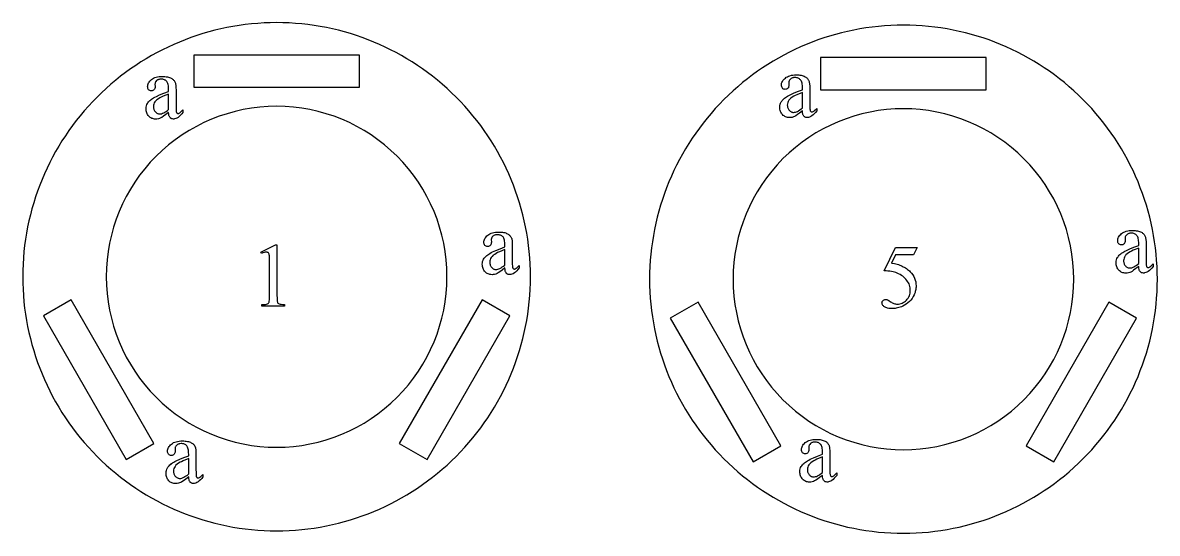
# Model space of a CAD drawing. Extents: x 6 to 600, y -207 to 349.
# Drawn here: x 8.3 to 114.5, y 221.9 to 269.6 of the extents above; entities that cross this region are included whole.
import ezdxf

# ---------------------------------------------------------------- set-up
doc = ezdxf.new("R2010")
doc.units = 0
doc.header["$MEASUREMENT"] = 0
for name, color, linetype in [('EXT', 1, 'CONTINUOUS'), ('INT', 5, 'CONTINUOUS'), ('POCKET_2_5MM', 3, 'CONTINUOUS'), ('TEXT', 18, 'CONTINUOUS')]:
    doc.layers.add(name, color=color, linetype=linetype)

msp = doc.modelspace()

# ---------------------------------------------------------------- linework, layer by layer
at = {"layer": 'EXT'}
for points in [[(32.07, 269.6, 0.414214), (8.32, 245.85, 0.414214), (32.07, 222.1, 0.414214), (55.82, 245.85, 0.414214)], [(90.71, 269.37, 0.414214), (66.96, 245.62, 0.414214), (90.71, 221.87, 0.414214), (114.46, 245.62, 0.414214)]]:
    msp.add_lwpolyline(points, format="xyb", close=True, dxfattribs=at)
at = {"layer": 'INT'}
for points in [[(32.07, 261.78, 0.414214), (16.13, 245.85, 0.414214), (32.07, 229.91, 0.414214), (48.01, 245.85, 0.414214)], [(90.71, 261.55, 0.414214), (74.77, 245.62, 0.414214), (90.71, 229.68, 0.414214), (106.64, 245.62, 0.414214)]]:
    msp.add_lwpolyline(points, format="xyb", close=True, dxfattribs=at)
at = {"layer": 'POCKET_2_5MM'}
for points in [[(24.32, 263.56), (39.82, 263.56), (39.82, 266.56), (24.32, 266.56)], [(82.96, 263.33), (98.46, 263.33), (98.46, 266.33), (82.96, 266.33)], [(20.6, 230.27), (12.85, 243.7), (10.25, 242.2), (18, 228.77)], [(51.29, 243.7), (43.54, 230.27), (46.14, 228.77), (53.89, 242.2)], [(79.24, 230.04), (71.49, 243.47), (68.89, 241.97), (76.64, 228.54)], [(109.93, 243.47), (102.18, 230.04), (104.77, 228.54), (112.52, 241.97)]]:
    msp.add_lwpolyline(points, close=True, dxfattribs=at)
at = {"layer": 'TEXT'}
for points in [[(21.97, 261.21), (21.71, 261.01), (21.49, 260.86), (21.34, 260.75), (21.24, 260.69), (21.12, 260.65), (21.01, 260.61), (20.88, 260.59), (20.76, 260.59), (20.66, 260.59), (20.57, 260.6), (20.48, 260.63), (20.4, 260.65), (20.32, 260.69), (20.25, 260.74), (20.18, 260.79), (20.11, 260.86), (20.05, 260.93), (20, 261), (19.95, 261.08), (19.92, 261.17), (19.89, 261.26), (19.87, 261.36), (19.86, 261.46), (19.86, 261.57), (19.86, 261.7), (19.89, 261.83), (19.93, 261.94), (19.98, 262.05), (20.03, 262.12), (20.08, 262.19), (20.14, 262.25), (20.21, 262.32), (20.29, 262.39), (20.38, 262.45), (20.47, 262.52), (20.57, 262.58), (20.68, 262.64), (20.82, 262.71), (21.13, 262.85), (21.52, 263.01), (21.97, 263.18), (21.97, 263.33), (21.97, 263.47), (21.96, 263.6), (21.95, 263.71), (21.93, 263.81), (21.9, 263.9), (21.87, 263.99), (21.83, 264.05), (21.79, 264.11), (21.74, 264.16), (21.69, 264.21), (21.63, 264.24), (21.57, 264.27), (21.5, 264.3), (21.43, 264.31), (21.35, 264.32), (21.27, 264.32), (21.14, 264.32), (21.08, 264.3), (21.03, 264.29), (20.98, 264.27), (20.93, 264.25), (20.89, 264.22), (20.85, 264.18), (20.78, 264.11), (20.75, 264.07), (20.73, 264.03), (20.72, 263.99), (20.7, 263.95), (20.7, 263.91), (20.69, 263.86), (20.7, 263.62), (20.7, 263.53), (20.68, 263.45), (20.65, 263.38), (20.6, 263.33), (20.55, 263.28), (20.49, 263.25), (20.42, 263.23), (20.35, 263.22), (20.28, 263.23), (20.21, 263.25), (20.15, 263.28), (20.1, 263.33), (20.06, 263.39), (20.02, 263.46), (20.01, 263.54), (20, 263.62), (20.01, 263.71), (20.02, 263.8), (20.05, 263.88), (20.09, 263.97), (20.14, 264.05), (20.21, 264.13), (20.28, 264.2), (20.37, 264.28), (20.46, 264.35), (20.57, 264.41), (20.68, 264.46), (20.8, 264.5), (20.94, 264.54), (21.08, 264.56), (21.23, 264.57), (21.39, 264.58), (21.51, 264.58), (21.63, 264.57), (21.74, 264.55), (21.85, 264.54), (21.95, 264.51), (22.05, 264.48), (22.14, 264.45), (22.22, 264.41), (22.28, 264.37), (22.33, 264.33), (22.39, 264.29), (22.43, 264.24), (22.48, 264.19), (22.51, 264.13), (22.55, 264.07), (22.58, 264.01), (22.6, 263.95), (22.61, 263.89), (22.64, 263.73), (22.65, 263.53), (22.66, 263.28), (22.66, 261.99), (22.66, 261.55), (22.67, 261.41), (22.68, 261.32), (22.69, 261.26), (22.7, 261.22), (22.72, 261.18), (22.74, 261.16), (22.77, 261.14), (22.8, 261.12), (22.82, 261.12), (22.85, 261.11), (22.92, 261.12), (22.97, 261.14), (23.02, 261.18), (23.1, 261.25), (23.31, 261.45), (23.31, 261.21), (23.19, 261.07), (23.08, 260.94), (22.96, 260.83), (22.85, 260.75), (22.74, 260.68), (22.63, 260.63), (22.53, 260.6), (22.47, 260.59), (22.42, 260.59), (22.32, 260.6), (22.28, 260.61), (22.24, 260.63), (22.2, 260.65), (22.16, 260.67), (22.13, 260.7), (22.1, 260.73), (22.07, 260.77), (22.04, 260.82), (22.02, 260.87), (22, 260.92), (21.98, 261.06)], [(81.26, 261.35), (81, 261.15), (80.79, 261), (80.63, 260.89), (80.53, 260.83), (80.41, 260.79), (80.3, 260.75), (80.17, 260.73), (80.05, 260.73), (79.95, 260.73), (79.86, 260.75), (79.77, 260.77), (79.69, 260.8), (79.61, 260.83), (79.54, 260.88), (79.47, 260.93), (79.4, 261), (79.34, 261.07), (79.29, 261.14), (79.25, 261.22), (79.21, 261.31), (79.18, 261.4), (79.16, 261.5), (79.15, 261.6), (79.15, 261.71), (79.15, 261.84), (79.18, 261.97), (79.22, 262.08), (79.27, 262.19), (79.32, 262.26), (79.37, 262.33), (79.43, 262.4), (79.5, 262.46), (79.58, 262.53), (79.67, 262.59), (79.76, 262.66), (79.86, 262.72), (79.98, 262.78), (80.11, 262.85), (80.42, 263), (80.81, 263.15), (81.26, 263.33), (81.26, 263.47), (81.26, 263.61), (81.25, 263.74), (81.24, 263.85), (81.22, 263.95), (81.19, 264.05), (81.16, 264.13), (81.12, 264.2), (81.08, 264.25), (81.03, 264.3), (80.98, 264.35), (80.92, 264.38), (80.86, 264.41), (80.79, 264.44), (80.72, 264.45), (80.64, 264.46), (80.56, 264.47), (80.43, 264.46), (80.38, 264.45), (80.32, 264.43), (80.27, 264.41), (80.22, 264.39), (80.18, 264.36), (80.14, 264.32), (80.07, 264.25), (80.05, 264.21), (80.02, 264.17), (80.01, 264.13), (79.99, 264.09), (79.99, 264.05), (79.98, 264), (79.99, 263.76), (79.99, 263.67), (79.97, 263.59), (79.94, 263.52), (79.89, 263.47), (79.84, 263.42), (79.78, 263.39), (79.71, 263.37), (79.64, 263.36), (79.57, 263.37), (79.5, 263.39), (79.44, 263.42), (79.39, 263.47), (79.35, 263.53), (79.32, 263.6), (79.3, 263.68), (79.29, 263.76), (79.3, 263.85), (79.31, 263.94), (79.34, 264.02), (79.38, 264.11), (79.43, 264.19), (79.5, 264.27), (79.57, 264.34), (79.66, 264.42), (79.75, 264.49), (79.86, 264.55), (79.97, 264.6), (80.09, 264.64), (80.23, 264.68), (80.37, 264.7), (80.52, 264.71), (80.68, 264.72), (80.8, 264.72), (80.92, 264.71), (81.03, 264.69), (81.14, 264.68), (81.24, 264.65), (81.34, 264.62), (81.43, 264.59), (81.51, 264.55), (81.57, 264.51), (81.62, 264.48), (81.68, 264.43), (81.72, 264.38), (81.77, 264.33), (81.81, 264.27), (81.84, 264.21), (81.87, 264.15), (81.89, 264.1), (81.9, 264.03), (81.93, 263.87), (81.94, 263.67), (81.95, 263.42), (81.95, 262.13), (81.95, 261.69), (81.96, 261.55), (81.97, 261.46), (81.98, 261.4), (81.99, 261.36), (82.01, 261.32), (82.04, 261.3), (82.06, 261.28), (82.09, 261.27), (82.11, 261.26), (82.14, 261.26), (82.21, 261.26), (82.26, 261.28), (82.31, 261.32), (82.39, 261.39), (82.6, 261.59), (82.6, 261.35), (82.48, 261.21), (82.37, 261.08), (82.25, 260.98), (82.14, 260.89), (82.03, 260.82), (81.92, 260.77), (81.82, 260.74), (81.76, 260.73), (81.71, 260.73), (81.61, 260.74), (81.57, 260.75), (81.53, 260.77), (81.49, 260.79), (81.45, 260.81), (81.42, 260.84), (81.39, 260.87), (81.36, 260.91), (81.33, 260.96), (81.31, 261.01), (81.29, 261.06), (81.27, 261.2)], [(21.97, 261.48), (21.97, 262.93), (21.46, 262.72), (21.28, 262.64), (21.16, 262.58), (21.01, 262.49), (20.88, 262.39), (20.78, 262.3), (20.73, 262.25), (20.69, 262.2), (20.63, 262.09), (20.59, 261.99), (20.56, 261.88), (20.55, 261.76), (20.56, 261.69), (20.56, 261.62), (20.58, 261.55), (20.6, 261.49), (20.62, 261.43), (20.65, 261.37), (20.69, 261.32), (20.73, 261.27), (20.78, 261.22), (20.82, 261.18), (20.87, 261.15), (20.92, 261.12), (20.97, 261.1), (21.03, 261.08), (21.08, 261.07), (21.14, 261.07), (21.22, 261.07), (21.31, 261.09), (21.41, 261.13), (21.51, 261.17), (21.61, 261.23), (21.73, 261.3), (21.85, 261.39)], [(81.26, 261.62), (81.26, 263.07), (80.75, 262.86), (80.57, 262.78), (80.45, 262.72), (80.3, 262.63), (80.17, 262.53), (80.07, 262.44), (80.02, 262.39), (79.98, 262.34), (79.92, 262.24), (79.88, 262.13), (79.85, 262.02), (79.84, 261.9), (79.85, 261.83), (79.85, 261.76), (79.87, 261.69), (79.89, 261.63), (79.91, 261.57), (79.94, 261.51), (79.98, 261.46), (80.02, 261.41), (80.07, 261.36), (80.11, 261.32), (80.16, 261.29), (80.21, 261.26), (80.27, 261.24), (80.32, 261.22), (80.37, 261.21), (80.43, 261.21), (80.51, 261.22), (80.6, 261.24), (80.7, 261.27), (80.8, 261.31), (80.9, 261.37), (81.02, 261.44), (81.14, 261.53)], [(53.43, 246.67), (53.16, 246.47), (52.95, 246.31), (52.8, 246.21), (52.7, 246.15), (52.58, 246.1), (52.46, 246.07), (52.34, 246.05), (52.22, 246.04), (52.12, 246.05), (52.03, 246.06), (51.94, 246.08), (51.86, 246.11), (51.78, 246.15), (51.71, 246.19), (51.63, 246.25), (51.57, 246.31), (51.51, 246.38), (51.46, 246.46), (51.41, 246.54), (51.38, 246.62), (51.35, 246.72), (51.33, 246.81), (51.32, 246.91), (51.31, 247.02), (51.32, 247.16), (51.34, 247.28), (51.38, 247.4), (51.44, 247.5), (51.48, 247.57), (51.54, 247.64), (51.6, 247.71), (51.67, 247.78), (51.75, 247.84), (51.83, 247.91), (51.93, 247.97), (52.03, 248.03), (52.14, 248.1), (52.27, 248.17), (52.59, 248.31), (52.97, 248.47), (53.43, 248.64), (53.43, 248.79), (53.43, 248.93), (53.42, 249.05), (53.4, 249.17), (53.38, 249.27), (53.36, 249.36), (53.33, 249.44), (53.29, 249.51), (53.25, 249.57), (53.2, 249.62), (53.15, 249.66), (53.09, 249.7), (53.03, 249.73), (52.96, 249.75), (52.89, 249.77), (52.81, 249.78), (52.72, 249.78), (52.6, 249.77), (52.54, 249.76), (52.49, 249.75), (52.44, 249.73), (52.39, 249.7), (52.35, 249.67), (52.31, 249.64), (52.24, 249.57), (52.21, 249.53), (52.19, 249.49), (52.17, 249.45), (52.16, 249.4), (52.15, 249.36), (52.15, 249.32), (52.16, 249.08), (52.15, 248.99), (52.14, 248.91), (52.11, 248.84), (52.06, 248.78), (52.01, 248.74), (51.95, 248.7), (51.88, 248.68), (51.81, 248.68), (51.73, 248.68), (51.67, 248.7), (51.61, 248.74), (51.56, 248.78), (51.51, 248.84), (51.48, 248.91), (51.46, 248.99), (51.46, 249.08), (51.46, 249.17), (51.48, 249.25), (51.51, 249.34), (51.55, 249.42), (51.6, 249.5), (51.66, 249.58), (51.74, 249.66), (51.82, 249.73), (51.92, 249.8), (52.02, 249.87), (52.14, 249.92), (52.26, 249.96), (52.4, 249.99), (52.54, 250.01), (52.69, 250.03), (52.85, 250.03), (52.97, 250.03), (53.09, 250.02), (53.2, 250.01), (53.31, 249.99), (53.41, 249.97), (53.5, 249.94), (53.59, 249.9), (53.68, 249.86), (53.74, 249.83), (53.79, 249.79), (53.84, 249.75), (53.89, 249.7), (53.93, 249.65), (53.97, 249.59), (54.01, 249.53), (54.04, 249.46), (54.06, 249.41), (54.07, 249.35), (54.1, 249.19), (54.11, 248.98), (54.11, 248.73), (54.11, 247.44), (54.12, 247), (54.13, 246.86), (54.13, 246.78), (54.15, 246.72), (54.16, 246.67), (54.18, 246.64), (54.2, 246.61), (54.23, 246.59), (54.25, 246.58), (54.28, 246.57), (54.31, 246.57), (54.38, 246.58), (54.43, 246.6), (54.48, 246.64), (54.56, 246.7), (54.76, 246.9), (54.76, 246.67), (54.65, 246.52), (54.54, 246.4), (54.42, 246.29), (54.31, 246.2), (54.2, 246.13), (54.09, 246.09), (53.98, 246.06), (53.93, 246.05), (53.88, 246.05), (53.78, 246.06), (53.74, 246.07), (53.69, 246.08), (53.66, 246.1), (53.62, 246.13), (53.59, 246.16), (53.55, 246.19), (53.53, 246.23), (53.5, 246.27), (53.48, 246.32), (53.46, 246.38), (53.44, 246.51)], [(112.72, 246.81), (112.45, 246.61), (112.24, 246.45), (112.09, 246.35), (111.99, 246.29), (111.87, 246.24), (111.75, 246.21), (111.63, 246.19), (111.51, 246.18), (111.41, 246.19), (111.32, 246.2), (111.23, 246.22), (111.15, 246.25), (111.07, 246.29), (111, 246.34), (110.93, 246.39), (110.86, 246.45), (110.8, 246.52), (110.75, 246.6), (110.7, 246.68), (110.67, 246.77), (110.64, 246.86), (110.62, 246.95), (110.61, 247.06), (110.6, 247.16), (110.61, 247.3), (110.64, 247.42), (110.67, 247.54), (110.73, 247.64), (110.78, 247.71), (110.83, 247.78), (110.89, 247.85), (110.96, 247.92), (111.04, 247.98), (111.12, 248.05), (111.22, 248.11), (111.32, 248.18), (111.43, 248.24), (111.57, 248.31), (111.88, 248.45), (112.27, 248.61), (112.72, 248.78), (112.72, 248.93), (112.72, 249.07), (112.71, 249.19), (112.69, 249.31), (112.67, 249.41), (112.65, 249.5), (112.62, 249.58), (112.58, 249.65), (112.54, 249.71), (112.49, 249.76), (112.44, 249.8), (112.38, 249.84), (112.32, 249.87), (112.25, 249.89), (112.18, 249.91), (112.1, 249.92), (112.01, 249.92), (111.89, 249.91), (111.83, 249.9), (111.78, 249.89), (111.73, 249.87), (111.68, 249.84), (111.64, 249.81), (111.6, 249.78), (111.53, 249.71), (111.5, 249.67), (111.48, 249.63), (111.46, 249.59), (111.45, 249.55), (111.44, 249.5), (111.44, 249.46), (111.45, 249.22), (111.44, 249.13), (111.43, 249.05), (111.4, 248.98), (111.35, 248.92), (111.3, 248.88), (111.24, 248.84), (111.17, 248.82), (111.1, 248.82), (111.02, 248.82), (110.96, 248.85), (110.9, 248.88), (110.85, 248.93), (110.8, 248.98), (110.77, 249.05), (110.76, 249.13), (110.75, 249.22), (110.76, 249.31), (110.77, 249.4), (110.8, 249.48), (110.84, 249.56), (110.89, 249.64), (110.95, 249.72), (111.03, 249.8), (111.11, 249.88), (111.21, 249.95), (111.32, 250.01), (111.43, 250.06), (111.55, 250.1), (111.69, 250.13), (111.83, 250.16), (111.98, 250.17), (112.14, 250.17), (112.26, 250.17), (112.38, 250.16), (112.49, 250.15), (112.6, 250.13), (112.7, 250.11), (112.8, 250.08), (112.88, 250.04), (112.97, 250), (113.03, 249.97), (113.08, 249.93), (113.13, 249.89), (113.18, 249.84), (113.22, 249.79), (113.26, 249.73), (113.3, 249.67), (113.33, 249.6), (113.35, 249.55), (113.36, 249.49), (113.39, 249.33), (113.4, 249.12), (113.4, 248.87), (113.4, 247.58), (113.41, 247.14), (113.42, 247), (113.42, 246.92), (113.44, 246.86), (113.45, 246.81), (113.47, 246.78), (113.49, 246.75), (113.52, 246.73), (113.54, 246.72), (113.57, 246.71), (113.6, 246.71), (113.67, 246.72), (113.72, 246.74), (113.77, 246.78), (113.85, 246.84), (114.06, 247.04), (114.06, 246.81), (113.94, 246.66), (113.83, 246.54), (113.71, 246.43), (113.6, 246.34), (113.49, 246.28), (113.38, 246.23), (113.27, 246.2), (113.22, 246.19), (113.17, 246.19), (113.07, 246.2), (113.03, 246.21), (112.99, 246.22), (112.95, 246.24), (112.91, 246.27), (112.88, 246.3), (112.84, 246.33), (112.82, 246.37), (112.79, 246.41), (112.77, 246.46), (112.75, 246.52), (112.73, 246.65)], [(30.6, 248.16), (31.97, 248.83), (32.1, 248.83), (32.1, 244.08), (32.11, 243.87), (32.11, 243.7), (32.13, 243.57), (32.14, 243.49), (32.17, 243.44), (32.2, 243.39), (32.25, 243.35), (32.31, 243.31), (32.39, 243.29), (32.5, 243.27), (32.64, 243.25), (32.81, 243.24), (32.81, 243.09), (30.7, 243.09), (30.7, 243.24), (30.88, 243.25), (31.03, 243.26), (31.14, 243.29), (31.21, 243.31), (31.27, 243.34), (31.31, 243.38), (31.35, 243.43), (31.37, 243.47), (31.39, 243.55), (31.41, 243.68), (31.42, 243.85), (31.42, 244.08), (31.42, 247.12), (31.42, 247.4), (31.41, 247.62), (31.4, 247.79), (31.38, 247.91), (31.36, 247.97), (31.34, 248.02), (31.31, 248.07), (31.27, 248.1), (31.23, 248.13), (31.19, 248.15), (31.14, 248.16), (31.09, 248.16), (31, 248.16), (30.9, 248.13), (30.79, 248.09), (30.66, 248.03)], [(53.43, 246.94), (53.43, 248.39), (52.91, 248.17), (52.74, 248.1), (52.62, 248.03), (52.47, 247.94), (52.34, 247.85), (52.23, 247.75), (52.19, 247.7), (52.15, 247.65), (52.09, 247.55), (52.05, 247.44), (52.02, 247.33), (52.01, 247.22), (52.01, 247.14), (52.02, 247.07), (52.04, 247.01), (52.06, 246.94), (52.08, 246.88), (52.11, 246.83), (52.15, 246.77), (52.19, 246.72), (52.23, 246.68), (52.28, 246.64), (52.33, 246.6), (52.38, 246.57), (52.43, 246.55), (52.49, 246.54), (52.54, 246.53), (52.6, 246.52), (52.68, 246.53), (52.77, 246.55), (52.86, 246.58), (52.96, 246.63), (53.07, 246.69), (53.18, 246.76), (53.3, 246.84)], [(91.98, 248.59), (91.66, 247.89), (89.97, 247.89), (89.6, 247.13), (89.87, 247.08), (90.12, 247.02), (90.24, 246.98), (90.36, 246.94), (90.47, 246.9), (90.58, 246.85), (90.69, 246.79), (90.79, 246.74), (90.89, 246.68), (90.99, 246.61), (91.08, 246.54), (91.17, 246.47), (91.26, 246.4), (91.34, 246.32), (91.47, 246.17), (91.58, 246.02), (91.68, 245.86), (91.75, 245.7), (91.81, 245.53), (91.86, 245.36), (91.88, 245.18), (91.89, 244.99), (91.89, 244.88), (91.88, 244.77), (91.87, 244.66), (91.85, 244.56), (91.82, 244.46), (91.79, 244.36), (91.75, 244.26), (91.71, 244.17), (91.62, 243.99), (91.51, 243.82), (91.39, 243.66), (91.26, 243.52), (91.12, 243.4), (90.97, 243.28), (90.81, 243.18), (90.65, 243.1), (90.53, 243.04), (90.41, 243), (90.29, 242.96), (90.16, 242.93), (90.04, 242.9), (89.92, 242.88), (89.79, 242.87), (89.67, 242.87), (89.55, 242.87), (89.43, 242.88), (89.33, 242.89), (89.23, 242.91), (89.14, 242.94), (89.07, 242.97), (88.99, 243), (88.93, 243.04), (88.88, 243.08), (88.83, 243.13), (88.79, 243.17), (88.76, 243.22), (88.73, 243.27), (88.72, 243.32), (88.71, 243.37), (88.7, 243.42), (88.71, 243.48), (88.73, 243.53), (88.76, 243.58), (88.8, 243.63), (88.85, 243.66), (88.91, 243.69), (88.97, 243.71), (89.04, 243.71), (89.14, 243.71), (89.19, 243.7), (89.23, 243.68), (89.34, 243.62), (89.5, 243.51), (89.58, 243.46), (89.66, 243.42), (89.74, 243.38), (89.82, 243.35), (89.9, 243.33), (89.97, 243.31), (90.05, 243.3), (90.13, 243.3), (90.25, 243.3), (90.37, 243.32), (90.48, 243.35), (90.59, 243.39), (90.69, 243.44), (90.8, 243.5), (90.89, 243.58), (90.99, 243.66), (91.07, 243.76), (91.15, 243.86), (91.21, 243.96), (91.26, 244.07), (91.3, 244.18), (91.33, 244.3), (91.35, 244.43), (91.35, 244.56), (91.35, 244.68), (91.33, 244.81), (91.31, 244.93), (91.27, 245.05), (91.23, 245.17), (91.17, 245.28), (91.1, 245.4), (91.03, 245.51), (90.94, 245.62), (90.85, 245.72), (90.74, 245.81), (90.64, 245.9), (90.52, 245.98), (90.39, 246.06), (90.26, 246.13), (90.12, 246.19), (90, 246.24), (89.87, 246.27), (89.74, 246.31), (89.59, 246.34), (89.43, 246.36), (89.26, 246.38), (89.08, 246.4), (88.89, 246.41), (89.97, 248.59)], [(112.72, 247.08), (112.72, 248.53), (112.2, 248.32), (112.03, 248.24), (111.91, 248.18), (111.76, 248.08), (111.63, 247.99), (111.52, 247.89), (111.48, 247.84), (111.44, 247.79), (111.38, 247.69), (111.34, 247.59), (111.31, 247.47), (111.3, 247.36), (111.3, 247.28), (111.31, 247.21), (111.33, 247.15), (111.35, 247.08), (111.37, 247.02), (111.4, 246.97), (111.44, 246.91), (111.48, 246.86), (111.52, 246.82), (111.57, 246.78), (111.62, 246.74), (111.67, 246.71), (111.72, 246.69), (111.78, 246.68), (111.83, 246.67), (111.89, 246.67), (111.97, 246.67), (112.06, 246.69), (112.15, 246.72), (112.26, 246.77), (112.36, 246.83), (112.47, 246.9), (112.59, 246.98)], [(23.85, 227.14), (23.58, 226.94), (23.37, 226.78), (23.21, 226.68), (23.11, 226.62), (23, 226.57), (22.88, 226.54), (22.76, 226.52), (22.63, 226.51), (22.54, 226.52), (22.45, 226.53), (22.36, 226.55), (22.28, 226.58), (22.2, 226.62), (22.12, 226.66), (22.05, 226.72), (21.99, 226.78), (21.93, 226.85), (21.87, 226.93), (21.83, 227.01), (21.79, 227.09), (21.77, 227.19), (21.75, 227.28), (21.73, 227.38), (21.73, 227.49), (21.74, 227.63), (21.76, 227.75), (21.8, 227.87), (21.85, 227.97), (21.9, 228.04), (21.96, 228.11), (22.02, 228.18), (22.09, 228.25), (22.17, 228.31), (22.25, 228.38), (22.34, 228.44), (22.45, 228.5), (22.56, 228.57), (22.69, 228.63), (23.01, 228.78), (23.39, 228.94), (23.85, 229.11), (23.85, 229.26), (23.84, 229.4), (23.83, 229.52), (23.82, 229.63), (23.8, 229.74), (23.78, 229.83), (23.74, 229.91), (23.71, 229.98), (23.67, 230.04), (23.62, 230.09), (23.57, 230.13), (23.51, 230.17), (23.44, 230.2), (23.38, 230.22), (23.3, 230.24), (23.22, 230.25), (23.14, 230.25), (23.02, 230.24), (22.96, 230.23), (22.91, 230.21), (22.86, 230.2), (22.81, 230.17), (22.77, 230.14), (22.73, 230.11), (22.66, 230.04), (22.63, 230), (22.61, 229.96), (22.59, 229.92), (22.58, 229.87), (22.57, 229.83), (22.57, 229.79), (22.58, 229.55), (22.57, 229.46), (22.55, 229.38), (22.52, 229.31), (22.48, 229.25), (22.43, 229.21), (22.37, 229.17), (22.3, 229.15), (22.22, 229.15), (22.15, 229.15), (22.08, 229.17), (22.03, 229.21), (21.97, 229.25), (21.93, 229.31), (21.9, 229.38), (21.88, 229.46), (21.88, 229.55), (21.88, 229.64), (21.9, 229.72), (21.93, 229.81), (21.97, 229.89), (22.02, 229.97), (22.08, 230.05), (22.16, 230.13), (22.24, 230.2), (22.34, 230.27), (22.44, 230.34), (22.56, 230.39), (22.68, 230.43), (22.81, 230.46), (22.95, 230.48), (23.1, 230.5), (23.27, 230.5), (23.39, 230.5), (23.51, 230.49), (23.62, 230.48), (23.73, 230.46), (23.83, 230.44), (23.92, 230.41), (24.01, 230.37), (24.09, 230.33), (24.15, 230.3), (24.21, 230.26), (24.26, 230.22), (24.31, 230.17), (24.35, 230.12), (24.39, 230.06), (24.42, 230), (24.46, 229.93), (24.47, 229.88), (24.49, 229.82), (24.51, 229.66), (24.53, 229.45), (24.53, 229.2), (24.53, 227.91), (24.54, 227.47), (24.54, 227.33), (24.55, 227.24), (24.56, 227.19), (24.58, 227.14), (24.6, 227.11), (24.62, 227.08), (24.64, 227.06), (24.67, 227.05), (24.7, 227.04), (24.73, 227.04), (24.79, 227.05), (24.85, 227.07), (24.9, 227.11), (24.97, 227.17), (25.18, 227.37), (25.18, 227.14), (25.07, 226.99), (24.95, 226.87), (24.84, 226.76), (24.73, 226.67), (24.62, 226.6), (24.51, 226.56), (24.4, 226.53), (24.35, 226.52), (24.29, 226.52), (24.2, 226.53), (24.15, 226.54), (24.11, 226.55), (24.07, 226.57), (24.04, 226.6), (24, 226.62), (23.97, 226.66), (23.94, 226.7), (23.92, 226.74), (23.9, 226.79), (23.88, 226.85), (23.86, 226.98)], [(83.14, 227.28), (82.87, 227.08), (82.66, 226.92), (82.5, 226.82), (82.4, 226.76), (82.29, 226.71), (82.17, 226.68), (82.05, 226.66), (81.93, 226.65), (81.83, 226.66), (81.74, 226.67), (81.65, 226.69), (81.57, 226.72), (81.49, 226.76), (81.41, 226.81), (81.34, 226.86), (81.28, 226.92), (81.22, 226.99), (81.16, 227.07), (81.12, 227.15), (81.08, 227.24), (81.06, 227.33), (81.04, 227.42), (81.02, 227.53), (81.02, 227.63), (81.03, 227.77), (81.05, 227.89), (81.09, 228.01), (81.15, 228.11), (81.19, 228.18), (81.25, 228.25), (81.31, 228.32), (81.38, 228.39), (81.46, 228.45), (81.54, 228.52), (81.64, 228.58), (81.74, 228.64), (81.85, 228.71), (81.98, 228.78), (82.3, 228.92), (82.68, 229.08), (83.14, 229.25), (83.14, 229.4), (83.13, 229.54), (83.13, 229.66), (83.11, 229.78), (83.09, 229.88), (83.07, 229.97), (83.03, 230.05), (83, 230.12), (82.96, 230.18), (82.91, 230.23), (82.86, 230.27), (82.8, 230.31), (82.73, 230.34), (82.67, 230.36), (82.59, 230.38), (82.51, 230.39), (82.43, 230.39), (82.31, 230.38), (82.25, 230.37), (82.2, 230.36), (82.15, 230.34), (82.1, 230.31), (82.06, 230.28), (82.02, 230.25), (81.95, 230.18), (81.92, 230.14), (81.9, 230.1), (81.88, 230.06), (81.87, 230.02), (81.86, 229.97), (81.86, 229.93), (81.87, 229.69), (81.86, 229.6), (81.84, 229.52), (81.81, 229.45), (81.77, 229.39), (81.72, 229.35), (81.66, 229.31), (81.59, 229.29), (81.51, 229.29), (81.44, 229.29), (81.38, 229.31), (81.32, 229.35), (81.26, 229.4), (81.22, 229.45), (81.19, 229.52), (81.17, 229.6), (81.17, 229.69), (81.17, 229.78), (81.19, 229.86), (81.22, 229.95), (81.26, 230.03), (81.31, 230.11), (81.37, 230.19), (81.45, 230.27), (81.53, 230.35), (81.63, 230.42), (81.73, 230.48), (81.85, 230.53), (81.97, 230.57), (82.1, 230.6), (82.24, 230.63), (82.4, 230.64), (82.56, 230.64), (82.68, 230.64), (82.8, 230.63), (82.91, 230.62), (83.02, 230.6), (83.12, 230.58), (83.21, 230.55), (83.3, 230.51), (83.39, 230.47), (83.44, 230.44), (83.5, 230.4), (83.55, 230.36), (83.6, 230.31), (83.64, 230.26), (83.68, 230.2), (83.72, 230.14), (83.75, 230.07), (83.76, 230.02), (83.78, 229.96), (83.8, 229.8), (83.82, 229.59), (83.82, 229.34), (83.82, 228.05), (83.83, 227.61), (83.83, 227.47), (83.84, 227.39), (83.85, 227.33), (83.87, 227.28), (83.89, 227.25), (83.91, 227.22), (83.93, 227.2), (83.96, 227.19), (83.99, 227.18), (84.02, 227.18), (84.08, 227.19), (84.14, 227.21), (84.19, 227.25), (84.26, 227.31), (84.47, 227.51), (84.47, 227.28), (84.36, 227.13), (84.24, 227.01), (84.13, 226.9), (84.02, 226.81), (83.91, 226.75), (83.8, 226.7), (83.69, 226.67), (83.64, 226.66), (83.58, 226.66), (83.49, 226.67), (83.44, 226.68), (83.4, 226.69), (83.36, 226.71), (83.33, 226.74), (83.29, 226.77), (83.26, 226.8), (83.23, 226.84), (83.21, 226.88), (83.19, 226.93), (83.17, 226.99), (83.15, 227.12)], [(23.85, 227.41), (23.85, 228.86), (23.33, 228.64), (23.16, 228.56), (23.04, 228.5), (22.88, 228.41), (22.76, 228.32), (22.65, 228.22), (22.61, 228.17), (22.57, 228.12), (22.51, 228.02), (22.46, 227.91), (22.44, 227.8), (22.43, 227.69), (22.43, 227.61), (22.44, 227.54), (22.45, 227.48), (22.47, 227.41), (22.5, 227.35), (22.53, 227.3), (22.56, 227.24), (22.61, 227.19), (22.65, 227.14), (22.7, 227.1), (22.75, 227.07), (22.8, 227.04), (22.85, 227.02), (22.9, 227.01), (22.96, 227), (23.02, 226.99), (23.1, 227), (23.19, 227.02), (23.28, 227.05), (23.38, 227.1), (23.49, 227.16), (23.6, 227.23), (23.72, 227.31)], [(83.14, 227.55), (83.14, 229), (82.62, 228.78), (82.45, 228.71), (82.33, 228.64), (82.18, 228.55), (82.05, 228.46), (81.94, 228.36), (81.9, 228.31), (81.86, 228.26), (81.8, 228.16), (81.75, 228.05), (81.73, 227.94), (81.72, 227.83), (81.72, 227.75), (81.73, 227.68), (81.74, 227.62), (81.76, 227.55), (81.79, 227.49), (81.82, 227.44), (81.85, 227.38), (81.9, 227.33), (81.94, 227.29), (81.99, 227.25), (82.04, 227.21), (82.09, 227.18), (82.14, 227.16), (82.19, 227.15), (82.25, 227.14), (82.31, 227.13), (82.39, 227.14), (82.48, 227.16), (82.57, 227.19), (82.67, 227.24), (82.78, 227.3), (82.89, 227.37), (83.01, 227.45)]]:
    msp.add_lwpolyline(points, close=True, dxfattribs=at)

doc.saveas('drawing.dxf')
